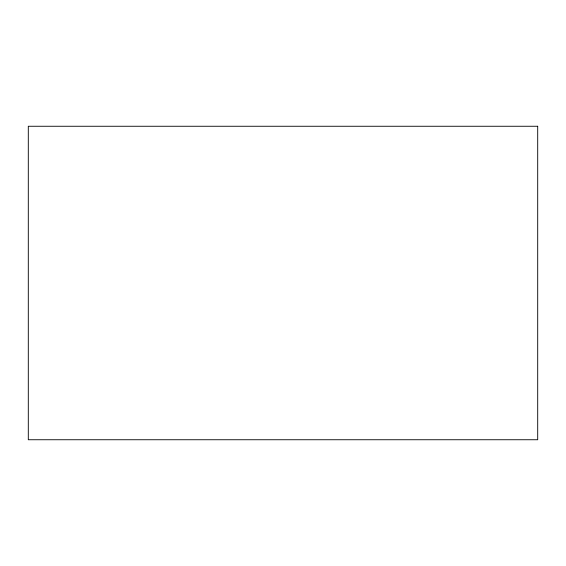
<?xml version="1.0" encoding="UTF-8"?>
<svg xmlns="http://www.w3.org/2000/svg" width="566" height="566" viewBox="0 0 566 566"><rect width="100%" height="100%" fill="white"/><g stroke="black" fill="none" stroke-linecap="round" stroke-linejoin="round"><path stroke-width="0.85" d="M537.7 126.26L28.3 126.26L28.3 439.74L537.7 439.74L537.7 126.26"/></g></svg>
